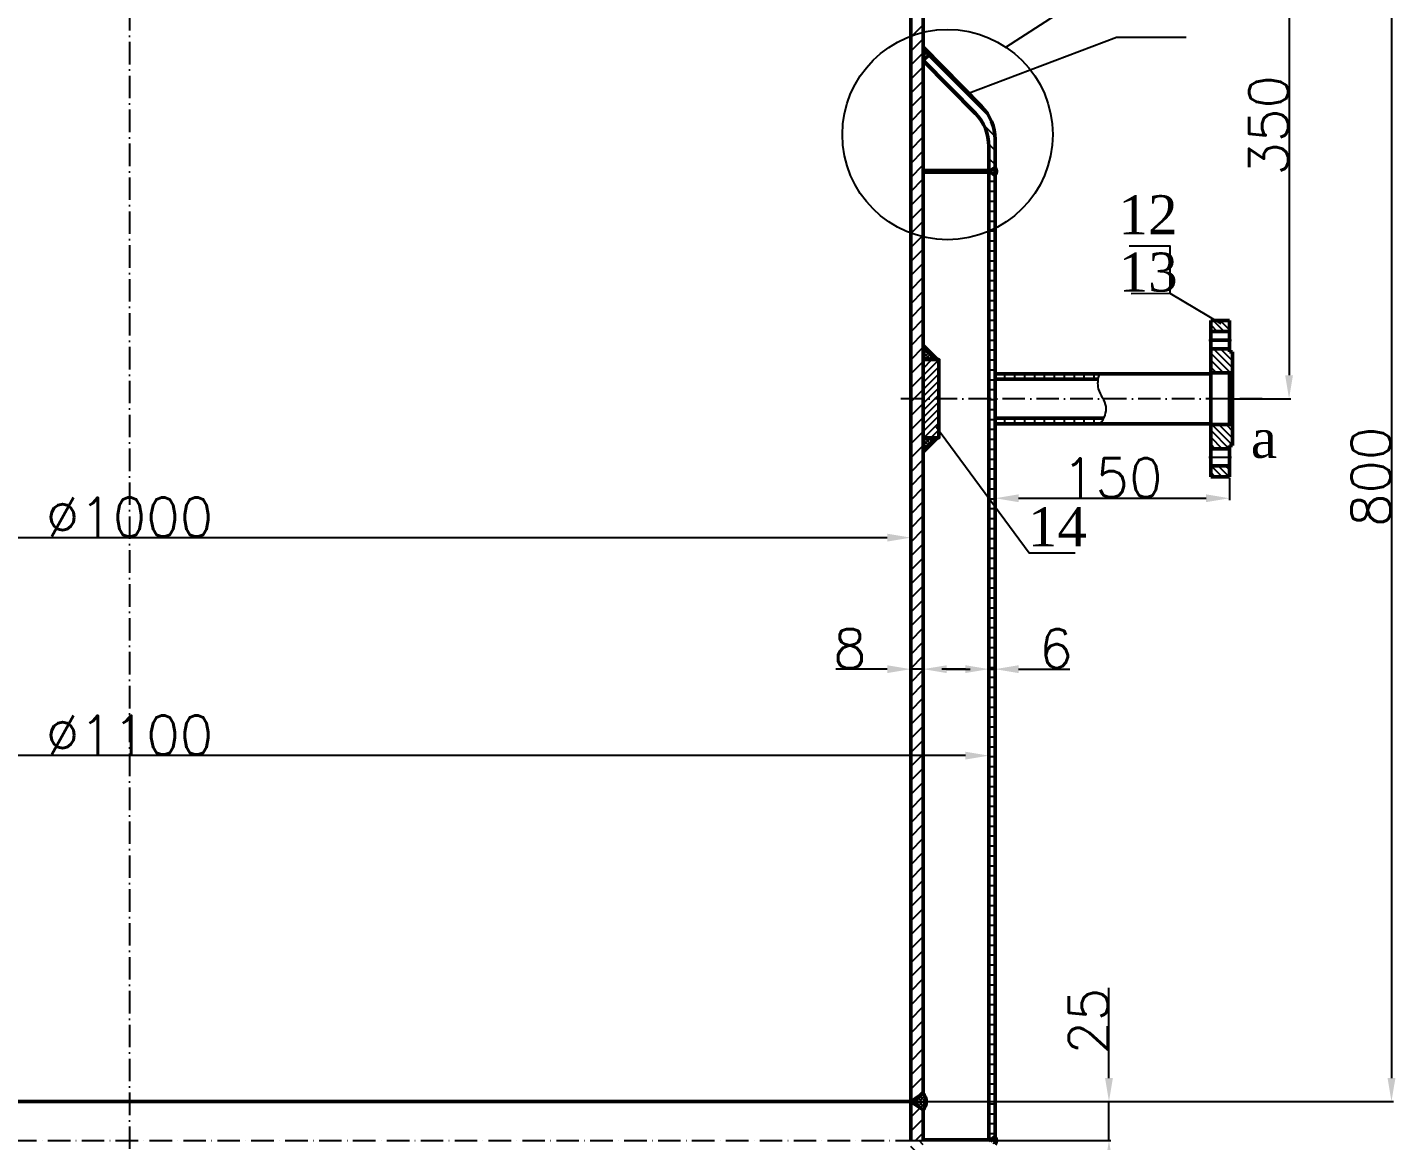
# Model space of a CAD drawing. Header units: millimetres. Extents: x 1843 to 5362, y -55 to 1852.
# Drawn here: x 2645 to 3522, y 421 to 1134 of the extents above; entities that cross this region are included whole.
import ezdxf

# ---------------------------------------------------------------- set-up
doc = ezdxf.new("R2010")
doc.units = ezdxf.units.MM
doc.header["$LTSCALE"] = 1.2
doc.linetypes.add('ACAD_ISO10W100', pattern=[18, 12, -3, 0, -3])
for name, color, linetype in [('中心线', 211, 'ACAD_ISO10W100'), ('剖面线', 2, 'Continuous'), ('填充线', 70, 'Continuous'), ('标注线', 131, 'Continuous')]:
    doc.layers.add(name, color=color, linetype=linetype)
doc.layers.add('实体线', color=2, linetype='Continuous', lineweight=50)
doc.styles.get("Standard").update_dxf_attribs({"font": 'txt', "bigfont": 'gbcbig.shx'})
doc.dimstyles.new('ISO-25', dxfattribs={"dimtxt": 25, "dimasz": 15, "dimexe": 1.25, "dimexo": 0.625, "dimtad": 1, "dimdsep": 46, "dimtxsty": 'Standard', "dimcen": 2.5, "dimadec": 0, "dimazin": 0, "dimtfac": 1, "dimtmove": 0, "dimatfit": 3, "dimfxl": 1, "dimarcsym": 0})

# ---------------------------------------------------------------- blocks, each defined once
blk = doc.blocks.new('*D26')
at = {"layer": 'Defpoints', "color": 0}
for p in [(3264.76, 879.9), (3414.76, 845.9), (3414.76, 832.16)]:
    blk.add_point(p, dxfattribs=at)
at = {"layer": '标注线', "color": 0, "lineweight": -2}
for p, q in [((3264.76, 879.28), (3264.76, 830.91)), ((3414.76, 845.28), (3414.76, 830.91)), ((3279.76, 832.16), (3399.76, 832.16))]:
    blk.add_line(p, q, dxfattribs=at)
at = {"layer": '标注线', "color": 0}
for points in [[(3279.76, 834.66), (3279.76, 829.66), (3264.76, 832.16)], [(3399.76, 834.66), (3399.76, 829.66), (3414.76, 832.16)]]:
    blk.add_solid(points, dxfattribs=at)
at = {"layer": '标注线', "color": 0, "insert": (3339.76, 845.28), "char_height": 25, "attachment_point": 5}
blk.add_mtext('150', dxfattribs=at)
blk = doc.blocks.new('*D31')
at = {"layer": 'Defpoints', "color": 0}
for p in [(3210.76, 445.9), (3337.65, 445.9), (3210.76, 420.9)]:
    blk.add_point(p, dxfattribs=at)
at = {"layer": '标注线', "color": 0, "lineweight": -2}
for p, q in [((3337.65, 460.9), (3337.65, 518.82)), ((3211.38, 445.9), (3338.9, 445.9)), ((3337.65, 420.9), (3337.65, 445.9)), ((3211.38, 420.9), (3338.9, 420.9)), ((3337.65, 405.9), (3337.65, 390.9))]:
    blk.add_line(p, q, dxfattribs=at)
at = {"layer": '标注线', "color": 0}
for points in [[(3335.15, 460.9), (3340.15, 460.9), (3337.65, 445.9)], [(3335.15, 405.9), (3340.15, 405.9), (3337.65, 420.9)]]:
    blk.add_solid(points, dxfattribs=at)
at = {"layer": '标注线', "color": 0, "insert": (3324.52, 497.36), "char_height": 25, "attachment_point": 5, "rotation": 90}
blk.add_mtext('25', dxfattribs=at)
blk = doc.blocks.new('*D32')
at = {"layer": 'Defpoints', "color": 0}
for p in [(3210.76, 722.74), (3210.76, 722.25), (3218.76, 722.25)]:
    blk.add_point(p, dxfattribs=at)
at = {"layer": '标注线', "color": 0, "lineweight": -2}
for p, q in [((3195.76, 722.74), (3162.84, 722.74)), ((3210.76, 722.87), (3210.76, 723.99)), ((3218.76, 722.74), (3210.76, 722.74)), ((3218.76, 722.87), (3218.76, 723.99)), ((3233.76, 722.74), (3248.76, 722.74))]:
    blk.add_line(p, q, dxfattribs=at)
at = {"layer": '标注线', "color": 0}
for points in [[(3195.76, 725.24), (3195.76, 720.24), (3210.76, 722.74)], [(3233.76, 725.24), (3233.76, 720.24), (3218.76, 722.74)]]:
    blk.add_solid(points, dxfattribs=at)
at = {"layer": '标注线', "color": 0, "insert": (3171.8, 735.86), "char_height": 25, "attachment_point": 5}
blk.add_mtext('8', dxfattribs=at)
blk = doc.blocks.new('*D34')
at = {"layer": 'Defpoints', "color": 0}
for p in [(3268.76, 1245.9), (3416.76, 895.9), (3452.91, 895.9)]:
    blk.add_point(p, dxfattribs=at)
at = {"layer": '标注线', "color": 0, "lineweight": -2}
for p, q in [((3269.38, 1245.9), (3454.16, 1245.9)), ((3452.91, 1230.9), (3452.91, 910.9)), ((3417.38, 895.9), (3454.16, 895.9))]:
    blk.add_line(p, q, dxfattribs=at)
at = {"layer": '标注线', "color": 0}
for points in [[(3450.41, 1230.9), (3455.41, 1230.9), (3452.91, 1245.9)], [(3450.41, 910.9), (3455.41, 910.9), (3452.91, 895.9)]]:
    blk.add_solid(points, dxfattribs=at)
at = {"layer": '标注线', "color": 0, "insert": (3439.78, 1070.9), "char_height": 25, "attachment_point": 5, "rotation": 90}
blk.add_mtext('350', dxfattribs=at)
blk = doc.blocks.new('*D35')
at = {"layer": 'Defpoints', "color": 0}
for p in [(3269.38, 1245.9), (3210.76, 445.9), (3518.48, 445.9)]:
    blk.add_point(p, dxfattribs=at)
at = {"layer": '标注线', "color": 0, "lineweight": -2}
for p, q in [((3270.01, 1245.9), (3519.73, 1245.9)), ((3518.48, 1230.9), (3518.48, 460.9)), ((3211.38, 445.9), (3519.73, 445.9))]:
    blk.add_line(p, q, dxfattribs=at)
at = {"layer": '标注线', "color": 0}
for points in [[(3515.98, 1230.9), (3520.98, 1230.9), (3518.48, 1245.9)], [(3515.98, 460.9), (3520.98, 460.9), (3518.48, 445.9)]]:
    blk.add_solid(points, dxfattribs=at)
at = {"layer": '标注线', "color": 0, "insert": (3505.36, 845.9), "char_height": 25, "attachment_point": 5, "rotation": 90}
blk.add_mtext('800', dxfattribs=at)
blk = doc.blocks.new('*D37')
at = {"layer": 'Defpoints', "color": 0}
for p in [(3210.76, 806.94), (2210.76, 800.86), (3210.76, 800.86)]:
    blk.add_point(p, dxfattribs=at)
at = {"layer": '标注线', "color": 0, "lineweight": -2}
for p, q in [((2210.76, 801.48), (2210.76, 808.19)), ((2225.76, 806.94), (3195.76, 806.94)), ((3210.76, 801.48), (3210.76, 808.19))]:
    blk.add_line(p, q, dxfattribs=at)
at = {"layer": '标注线', "color": 0}
for points in [[(2225.76, 809.44), (2225.76, 804.44), (2210.76, 806.94)], [(3195.76, 809.44), (3195.76, 804.44), (3210.76, 806.94)]]:
    blk.add_solid(points, dxfattribs=at)
at = {"layer": '标注线', "color": 0, "insert": (2710.76, 820.07), "char_height": 25, "attachment_point": 5}
blk.add_mtext('%%C1000', dxfattribs=at)
blk = doc.blocks.new('*D38')
at = {"layer": 'Defpoints', "color": 0}
for p in [(2160.76, 731.14), (3260.76, 731.14), (2160.76, 667.38)]:
    blk.add_point(p, dxfattribs=at)
at = {"layer": '标注线', "color": 0, "lineweight": -2}
for p, q in [((2160.76, 730.52), (2160.76, 666.13)), ((3260.76, 730.52), (3260.76, 666.13)), ((3245.76, 667.38), (2175.76, 667.38))]:
    blk.add_line(p, q, dxfattribs=at)
at = {"layer": '标注线', "color": 0}
for points in [[(2175.76, 669.88), (2175.76, 664.88), (2160.76, 667.38)], [(3245.76, 669.88), (3245.76, 664.88), (3260.76, 667.38)]]:
    blk.add_solid(points, dxfattribs=at)
at = {"layer": '标注线', "color": 0, "insert": (2710.76, 680.51), "char_height": 25, "attachment_point": 5}
blk.add_mtext('%%C1100', dxfattribs=at)

msp = doc.modelspace()

# ---------------------------------------------------------------- hatches: boundary and pattern name
at = {"layer": '填充线'}
h = msp.add_hatch(dxfattribs=at)
h.set_pattern_fill('ANSI37', color=256, scale=0.5, style=0)
h.paths.add_polyline_path([(3218.757, 1120.9), (3218.757, 1112.355), (3223.029, 1116.568)])
h.paths.add_polyline_path([(3261.757, 1041.9), (3260.757, 1041.9), (3260.757, 1040.9), (3261.757, 1040.9), (3264.74, 1038.785, 0.3744032), (3264.757, 1043.996)])
h = msp.add_hatch(dxfattribs=at)
h.set_pattern_fill('ANSI31', color=256, scale=2, angle=90, style=0)
h.paths.add_polyline_path([(3223.029, 1116.568), (3218.757, 1112.355), (3252.117, 1078.526, -0.1971007), (3260.757, 1057.461), (3260.757, 1054.613), (3260.757, 1041.9), (3261.757, 1041.9), (3264.757, 1043.996), (3264.757, 1061.95, 0.1971007), (3256.117, 1083.015)])
h = msp.add_hatch(dxfattribs=at)
h.set_pattern_fill('ANSI31', color=256, scale=2, angle=135, style=0)
h.paths.add_polyline_path([(2160.757, 1040.9), (2159.757, 1040.9), (2156.757, 1038.773), (2156.757, 423.481), (2159.757, 421.4), (2160.757, 421.4)])
h.paths.add_polyline_path([(3264.757, 895.9), (3260.757, 895.9), (3260.757, 421.4), (3261.757, 421.4), (3264.757, 423.481)])
h.paths.add_polyline_path([(3264.757, 1038.773), (3261.757, 1040.9), (3260.757, 1040.9), (3260.757, 895.9), (3264.757, 895.9)])
h = msp.add_hatch(dxfattribs=at)
h.set_pattern_fill('ANSI31', color=256, angle=90, style=0)
h.set_pattern_definition([(135, (-50, -1e-13), (-2.245064, -2.245064), [])])
h.paths.add_polyline_path([(3414.757, 938.9), (3414.757, 945.9), (3402.757, 945.9), (3402.757, 938.9)])
h.paths.add_polyline_path([(3416.757, 925.9), (3414.757, 925.9), (3414.757, 927.9), (3402.757, 927.9), (3402.757, 912.4), (3416.757, 912.4)])
h.paths.add_polyline_path([(3402.757, 879.4), (3402.757, 863.9), (3414.757, 863.9), (3414.757, 865.9), (3416.757, 865.9), (3416.757, 879.4)])
h.paths.add_polyline_path([(3402.757, 852.9), (3402.757, 845.9), (3414.757, 845.9), (3414.757, 852.9)])
h = msp.add_hatch(dxfattribs=at)
h.set_pattern_fill('ANSI37', color=256, scale=0.5, style=0)
h.paths.add_polyline_path([(3218.757, 929.9), (3218.757, 920.9), (3227.757, 920.9)])
h.paths.add_polyline_path([(3227.757, 870.9), (3218.757, 870.9), (3218.757, 861.9)])
h = msp.add_hatch(dxfattribs=at)
h.set_pattern_fill('ANSI31', color=256, style=0)
h.paths.add_polyline_path([(3228.757, 920.9), (3218.757, 920.9), (3218.757, 895.9), (3228.757, 895.9)])
h.paths.add_polyline_path([(3228.757, 895.9), (3218.757, 895.9), (3218.757, 870.9), (3228.757, 870.9)])
h = msp.add_hatch(dxfattribs=at)
h.set_pattern_fill('ANSI31', color=256, scale=2, angle=45, style=0)
h.set_pattern_definition([(90, (-50, -1e-13), (-6.35, 1e-15), [])])
h.paths.add_polyline_path([(3264.757, 883.4), (3264.757, 879.9), (3332.294, 879.9), (3332.303, 879.914), (3332.312, 879.927), (3332.321, 879.941), (3332.33, 879.954), (3332.338, 879.967), (3332.347, 879.981), (3332.356, 879.994), (3332.365, 880.008), (3332.374, 880.021), (3332.383, 880.035), (3332.391, 880.048), (3332.4, 880.061), (3332.409, 880.075), (3332.418, 880.088), (3332.427, 880.102), (3332.435, 880.115), (3332.444, 880.129), (3332.453, 880.142), (3332.462, 880.156), (3332.471, 880.169), (3332.479, 880.183), (3332.488, 880.196), (3332.497, 880.209), (3332.506, 880.223), (3332.514, 880.236), (3332.523, 880.25), (3332.532, 880.263), (3332.54, 880.277), (3332.549, 880.29), (3332.558, 880.304), (3332.566, 880.317), (3332.575, 880.331), (3332.584, 880.344), (3332.592, 880.358), (3332.601, 880.371), (3332.61, 880.385), (3332.618, 880.398), (3332.627, 880.412), (3332.636, 880.425), (3332.644, 880.439), (3332.653, 880.452), (3332.662, 880.466), (3332.67, 880.479), (3332.679, 880.493), (3332.687, 880.506), (3332.696, 880.52), (3332.705, 880.533), (3332.713, 880.547), (3332.722, 880.56), (3332.73, 880.574), (3332.739, 880.587), (3332.747, 880.601), (3332.756, 880.615), (3332.764, 880.628), (3332.773, 880.642), (3332.781, 880.655), (3332.79, 880.669), (3332.798, 880.682), (3332.807, 880.696), (3332.815, 880.709), (3332.824, 880.723), (3332.832, 880.736), (3332.841, 880.75), (3332.849, 880.764), (3332.858, 880.777), (3332.866, 880.791), (3332.875, 880.804), (3332.883, 880.818), (3332.891, 880.831), (3332.9, 880.845), (3332.908, 880.859), (3332.917, 880.872), (3332.925, 880.886), (3332.933, 880.899), (3332.942, 880.913), (3332.95, 880.926), (3332.958, 880.94), (3332.967, 880.954), (3332.975, 880.967), (3332.983, 880.981), (3332.992, 880.994), (3333, 881.008), (3333.008, 881.022), (3333.017, 881.035), (3333.025, 881.049), (3333.033, 881.062), (3333.042, 881.076), (3333.05, 881.09), (3333.058, 881.103), (3333.066, 881.117), (3333.075, 881.13), (3333.083, 881.144), (3333.091, 881.158), (3333.099, 881.171), (3333.107, 881.185), (3333.116, 881.199), (3333.124, 881.212), (3333.132, 881.226), (3333.14, 881.239), (3333.148, 881.253), (3333.157, 881.267), (3333.165, 881.28), (3333.173, 881.294), (3333.181, 881.308), (3333.189, 881.321), (3333.197, 881.335), (3333.205, 881.348), (3333.213, 881.362), (3333.222, 881.376), (3333.23, 881.389), (3333.238, 881.403), (3333.246, 881.417), (3333.254, 881.43), (3333.262, 881.444), (3333.27, 881.458), (3333.278, 881.471), (3333.286, 881.485), (3333.294, 881.499), (3333.302, 881.512), (3333.31, 881.526), (3333.318, 881.54), (3333.326, 881.553), (3333.334, 881.567), (3333.342, 881.581), (3333.35, 881.594), (3333.358, 881.608), (3333.366, 881.622), (3333.374, 881.635), (3333.382, 881.649), (3333.39, 881.663), (3333.398, 881.677), (3333.405, 881.69), (3333.413, 881.704), (3333.421, 881.718), (3333.429, 881.731), (3333.437, 881.745), (3333.445, 881.759), (3333.453, 881.772), (3333.461, 881.786), (3333.468, 881.8), (3333.476, 881.814), (3333.484, 881.827), (3333.492, 881.841), (3333.5, 881.855), (3333.507, 881.868), (3333.515, 881.882), (3333.523, 881.896), (3333.531, 881.91), (3333.538, 881.923), (3333.546, 881.937), (3333.554, 881.951), (3333.562, 881.964), (3333.569, 881.978), (3333.577, 881.992), (3333.585, 882.006), (3333.592, 882.019), (3333.6, 882.033), (3333.608, 882.047), (3333.615, 882.061), (3333.623, 882.074), (3333.631, 882.088), (3333.638, 882.102), (3333.646, 882.116), (3333.654, 882.129), (3333.661, 882.143), (3333.669, 882.157), (3333.676, 882.171), (3333.684, 882.184), (3333.691, 882.198), (3333.699, 882.212), (3333.707, 882.226), (3333.714, 882.239), (3333.722, 882.253), (3333.729, 882.267), (3333.737, 882.281), (3333.744, 882.294), (3333.752, 882.308), (3333.759, 882.322), (3333.767, 882.336), (3333.774, 882.349), (3333.782, 882.363), (3333.789, 882.377), (3333.796, 882.391), (3333.804, 882.405), (3333.811, 882.418), (3333.819, 882.432), (3333.826, 882.446), (3333.833, 882.46), (3333.841, 882.473), (3333.848, 882.487), (3333.855, 882.501), (3333.863, 882.515), (3333.87, 882.529), (3333.877, 882.542), (3333.885, 882.556), (3333.892, 882.57), (3333.899, 882.584), (3333.907, 882.598), (3333.914, 882.611), (3333.921, 882.625), (3333.928, 882.639), (3333.936, 882.653), (3333.943, 882.667), (3333.95, 882.68), (3333.957, 882.694), (3333.964, 882.708), (3333.972, 882.722), (3333.979, 882.736), (3333.986, 882.75), (3333.993, 882.763), (3334, 882.777), (3334.007, 882.791), (3334.015, 882.805), (3334.022, 882.819), (3334.029, 882.832), (3334.036, 882.846), (3334.043, 882.86), (3334.05, 882.874), (3334.057, 882.888), (3334.064, 882.902), (3334.071, 882.915), (3334.078, 882.929), (3334.085, 882.943), (3334.092, 882.957), (3334.099, 882.971), (3334.106, 882.985), (3334.113, 882.998), (3334.12, 883.012), (3334.127, 883.026), (3334.134, 883.04), (3334.141, 883.054), (3334.148, 883.068), (3334.155, 883.081), (3334.162, 883.095), (3334.169, 883.109), (3334.176, 883.123), (3334.182, 883.137), (3334.189, 883.151), (3334.196, 883.165), (3334.203, 883.178), (3334.21, 883.192), (3334.217, 883.206), (3334.223, 883.22), (3334.23, 883.234), (3334.237, 883.248), (3334.244, 883.262), (3334.251, 883.276), (3334.257, 883.289), (3334.264, 883.303), (3334.271, 883.317), (3334.277, 883.331), (3334.284, 883.345), (3334.291, 883.359), (3334.298, 883.373), (3334.304, 883.386), (3334.311, 883.4)])
h.paths.add_polyline_path([(3264.757, 911.9), (3264.757, 908.4), (3330.832, 908.4), (3330.834, 908.414), (3330.836, 908.428), (3330.838, 908.441), (3330.841, 908.455), (3330.843, 908.469), (3330.845, 908.482), (3330.847, 908.496), (3330.85, 908.509), (3330.852, 908.523), (3330.854, 908.537), (3330.857, 908.55), (3330.859, 908.564), (3330.861, 908.578), (3330.864, 908.591), (3330.866, 908.605), (3330.868, 908.619), (3330.871, 908.632), (3330.873, 908.646), (3330.876, 908.66), (3330.878, 908.673), (3330.88, 908.687), (3330.883, 908.701), (3330.885, 908.714), (3330.888, 908.728), (3330.89, 908.741), (3330.893, 908.755), (3330.895, 908.769), (3330.898, 908.782), (3330.9, 908.796), (3330.903, 908.81), (3330.905, 908.823), (3330.908, 908.837), (3330.91, 908.851), (3330.913, 908.864), (3330.915, 908.878), (3330.918, 908.892), (3330.921, 908.905), (3330.923, 908.919), (3330.926, 908.933), (3330.928, 908.946), (3330.931, 908.96), (3330.934, 908.974), (3330.936, 908.987), (3330.939, 909.001), (3330.941, 909.015), (3330.944, 909.028), (3330.947, 909.042), (3330.949, 909.056), (3330.952, 909.069), (3330.955, 909.083), (3330.958, 909.097), (3330.96, 909.11), (3330.963, 909.124), (3330.966, 909.138), (3330.968, 909.151), (3330.971, 909.165), (3330.974, 909.179), (3330.977, 909.192), (3330.98, 909.206), (3330.982, 909.219), (3330.985, 909.233), (3330.988, 909.247), (3330.991, 909.26), (3330.994, 909.274), (3330.996, 909.288), (3330.999, 909.301), (3331.002, 909.315), (3331.005, 909.329), (3331.008, 909.342), (3331.011, 909.356), (3331.014, 909.37), (3331.016, 909.383), (3331.019, 909.397), (3331.022, 909.411), (3331.025, 909.424), (3331.028, 909.438), (3331.031, 909.452), (3331.034, 909.465), (3331.037, 909.479), (3331.04, 909.493), (3331.043, 909.507), (3331.046, 909.52), (3331.049, 909.534), (3331.052, 909.548), (3331.055, 909.561), (3331.058, 909.575), (3331.061, 909.589), (3331.064, 909.602), (3331.067, 909.616), (3331.07, 909.63), (3331.073, 909.643), (3331.076, 909.657), (3331.079, 909.671), (3331.082, 909.684), (3331.085, 909.698), (3331.089, 909.712), (3331.092, 909.725), (3331.095, 909.739), (3331.098, 909.753), (3331.101, 909.766), (3331.104, 909.78), (3331.107, 909.794), (3331.11, 909.807), (3331.114, 909.821), (3331.117, 909.835), (3331.12, 909.848), (3331.123, 909.862), (3331.126, 909.876), (3331.13, 909.889), (3331.133, 909.903), (3331.136, 909.917), (3331.139, 909.93), (3331.143, 909.944), (3331.146, 909.958), (3331.149, 909.971), (3331.152, 909.985), (3331.156, 909.999), (3331.159, 910.012), (3331.162, 910.026), (3331.166, 910.04), (3331.169, 910.053), (3331.172, 910.067), (3331.175, 910.081), (3331.179, 910.095), (3331.182, 910.108), (3331.186, 910.122), (3331.189, 910.136), (3331.192, 910.149), (3331.196, 910.163), (3331.199, 910.177), (3331.202, 910.19), (3331.206, 910.204), (3331.209, 910.218), (3331.213, 910.231), (3331.216, 910.245), (3331.219, 910.259), (3331.223, 910.272), (3331.226, 910.286), (3331.23, 910.3), (3331.233, 910.313), (3331.237, 910.327), (3331.24, 910.341), (3331.244, 910.354), (3331.247, 910.368), (3331.251, 910.382), (3331.254, 910.395), (3331.258, 910.409), (3331.261, 910.423), (3331.265, 910.437), (3331.268, 910.45), (3331.272, 910.464), (3331.276, 910.478), (3331.279, 910.491), (3331.283, 910.505), (3331.286, 910.519), (3331.29, 910.532), (3331.293, 910.546), (3331.297, 910.56), (3331.301, 910.573), (3331.304, 910.587), (3331.308, 910.601), (3331.312, 910.614), (3331.315, 910.628), (3331.319, 910.642), (3331.323, 910.655), (3331.326, 910.669), (3331.33, 910.683), (3331.334, 910.697), (3331.337, 910.71), (3331.341, 910.724), (3331.345, 910.738), (3331.348, 910.751), (3331.352, 910.765), (3331.356, 910.779), (3331.36, 910.792), (3331.363, 910.806), (3331.367, 910.82), (3331.371, 910.833), (3331.375, 910.847), (3331.378, 910.861), (3331.382, 910.874), (3331.386, 910.888), (3331.39, 910.902), (3331.394, 910.915), (3331.397, 910.929), (3331.401, 910.943), (3331.405, 910.956), (3331.409, 910.97), (3331.413, 910.984), (3331.417, 910.998), (3331.421, 911.011), (3331.424, 911.025), (3331.428, 911.039), (3331.432, 911.052), (3331.436, 911.066), (3331.44, 911.08), (3331.444, 911.093), (3331.448, 911.107), (3331.452, 911.121), (3331.456, 911.134), (3331.46, 911.148), (3331.463, 911.162), (3331.467, 911.175), (3331.471, 911.189), (3331.475, 911.203), (3331.479, 911.216), (3331.483, 911.23), (3331.487, 911.244), (3331.491, 911.257), (3331.495, 911.271), (3331.499, 911.285), (3331.503, 911.299), (3331.507, 911.312), (3331.511, 911.326), (3331.515, 911.34), (3331.519, 911.353), (3331.523, 911.367), (3331.528, 911.381), (3331.532, 911.394), (3331.536, 911.408), (3331.54, 911.422), (3331.544, 911.435), (3331.548, 911.449), (3331.552, 911.463), (3331.556, 911.476), (3331.56, 911.49), (3331.564, 911.504), (3331.568, 911.517), (3331.573, 911.531), (3331.577, 911.545), (3331.581, 911.558), (3331.585, 911.572), (3331.589, 911.586), (3331.593, 911.599), (3331.598, 911.613), (3331.602, 911.627), (3331.606, 911.641), (3331.61, 911.654), (3331.614, 911.668), (3331.619, 911.682), (3331.623, 911.695), (3331.627, 911.709), (3331.631, 911.723), (3331.635, 911.736), (3331.64, 911.75), (3331.644, 911.764), (3331.648, 911.777), (3331.652, 911.791), (3331.657, 911.805), (3331.661, 911.818), (3331.665, 911.832), (3331.67, 911.846), (3331.674, 911.859), (3331.678, 911.873), (3331.682, 911.887), (3331.687, 911.9)])
h = msp.add_hatch(dxfattribs=at)
h.set_pattern_fill('ANSI37', color=256, scale=0.5, style=0)
h.paths.add_polyline_path([(3218.757, 451.332), (3211.757, 446.4), (3211.757, 445.4), (3218.757, 440.573), (3218.757, 440.344, 0.3455787)])
h.paths.add_polyline_path([(3211.757, 446.4), (3210.757, 446.4), (3210.757, 445.4), (3211.757, 445.4)])
h = msp.add_hatch(dxfattribs=at)
h.set_pattern_fill('ANSI31', color=256, scale=2, angle=90, style=0)
edge = h.paths.add_edge_path()
edge.add_ellipse((2710.757, 420.9), major_axis=(-500, 0), ratio=0.5, start_angle=360, end_angle=447.420819, ccw=False)
edge.add_line((2210.757, 420.9), (2202.757, 420.9))
edge.add_spline(control_points=[(2202.757, 420.9), (2202.757, 413.134), (2203.438, 405.367), (2206.151, 389.924), (2208.181, 382.249), (2213.556, 367.066), (2216.9, 359.559), (2228.729, 337.571), (2239.05, 323.429), (2264.21, 296.413), (2279.049, 283.535), (2312.78, 259.34), (2331.673, 248.023), (2372.959, 227.228), (2395.353, 217.751), (2442.995, 200.886), (2468.243, 193.499), (2520.858, 181.015), (2548.225, 175.919), (2604.28, 168.159), (2632.967, 165.496), (2670.664, 163.66), (2679.455, 163.348), (2688.257, 163.152)], knot_values=[6.2831853, 6.2831853, 6.2831853, 6.2831853, 6.3707796, 6.3707796, 6.458374, 6.458374, 6.5459683, 6.5459683, 6.7189561, 6.7189561, 6.8919439, 6.8919439, 7.0649317, 7.0649317, 7.2379195, 7.2379195, 7.4109073, 7.4109073, 7.5838951, 7.5838951, 7.7568829, 7.7568829, 7.8093242, 7.8093242, 7.8093242, 7.8093242], degree=3, periodic=0)
edge.add_line((2688.257, 163.152), (2688.257, 171.154))
edge = h.paths.add_edge_path()
edge.add_spline(control_points=[(2733.257, 163.152), (2738.499, 163.269), (2743.737, 163.427), (2777.949, 164.727), (2806.74, 167.085), (2863.106, 174.248), (2890.679, 179.052), (2943.801, 190.973), (2969.349, 198.089), (3017.679, 214.439), (3040.459, 223.673), (3082.593, 244.013), (3101.947, 255.119), (3136.662, 278.927), (3152.025, 291.629), (3178.285, 318.333), (3189.183, 332.336), (3203.489, 356.842), (3208.169, 367.094), (3215.067, 387.899), (3217.283, 398.451), (3218.581, 412.996), (3218.757, 416.948), (3218.757, 420.9)], knot_values=[7.8986391, 7.8986391, 7.8986391, 7.8986391, 7.9298707, 7.9298707, 8.1028585, 8.1028585, 8.2758463, 8.2758463, 8.4488341, 8.4488341, 8.6218219, 8.6218219, 8.7948097, 8.7948097, 8.9677975, 8.9677975, 9.1407853, 9.1407853, 9.2604941, 9.2604941, 9.3802028, 9.3802028, 9.424778, 9.424778, 9.424778, 9.424778], degree=3, periodic=0)
edge.add_line((3218.757, 420.9), (3210.757, 420.9))
edge.add_ellipse((2710.757, 420.9), major_axis=(-500, 0), ratio=0.5, start_angle=452.579181, end_angle=540, ccw=False)
edge.add_line((2733.257, 171.154), (2733.257, 163.152))
h = msp.add_hatch(dxfattribs=at)
h.set_pattern_fill('ANSI37', color=256, scale=0.5, style=0)
edge = h.paths.add_edge_path()
edge.add_line((3264.757, 423.481), (3261.757, 421.4))
edge.add_line((3261.757, 421.4), (3260.757, 421.4))
edge.add_line((3260.757, 421.4), (3260.757, 420.9))
edge.add_spline(control_points=[(3260.757, 420.9), (3260.757, 420.734), (3260.757, 420.567), (3260.756, 420.4)], knot_values=[9.4233494, 9.4233494, 9.4233494, 9.4233494, 9.424778, 9.424778, 9.424778, 9.424778], degree=3, periodic=0)
edge.add_line((3260.756, 420.4), (3261.757, 420.4))
edge.add_line((3261.757, 420.4), (3264.763, 418.327))
edge.add_arc((3261.757, 420.9), 3.957, 319.430188, 400.701514)

# ---------------------------------------------------------------- linework, layer by layer
at = {"layer": '中心线'}
for p, q in [((2710.757, 1601.737), (2710.757, -23.643)), ((3401.664, 933.4), (3416.695, 933.4)), ((3435.757, 895.9), (3203.179, 895.9)), ((3401.664, 858.4), (3416.695, 858.4)), ((2202.757, 420.9), (3218.757, 420.9))]:
    msp.add_line(p, q, dxfattribs=at)
at = {"layer": '剖面线'}
msp.add_circle((3234.314, 1064.999), 67.317, dxfattribs=at)
msp.add_open_spline([(3332.294, 879.9), (3334.631, 883.427), (3338.108, 891.186), (3329.61, 901.253), (3330.653, 908.628), (3331.687, 911.9)], degree=3, knots=[7.7752866, 7.7752866, 7.7752866, 7.7752866, 19.4729259, 31.7785453, 41.6990324, 41.6990324, 41.6990324, 41.6990324], dxfattribs=at)
at = {"layer": '填充线'}
for p, q in [((3210.757, 1127.337), (3218.757, 1135.337)), ((3210.757, 1118.357), (3218.757, 1126.357)), ((3210.757, 1109.377), (3218.757, 1117.377)), ((3210.757, 1100.397), (3218.757, 1108.397)), ((3210.757, 1091.416), (3218.757, 1099.416)), ((3210.757, 1082.436), (3218.757, 1090.436)), ((3210.757, 1073.456), (3218.757, 1081.456)), ((3210.757, 1064.476), (3218.757, 1072.476)), ((3210.757, 1055.495), (3218.757, 1063.495)), ((3210.757, 1046.515), (3218.757, 1054.515)), ((3210.757, 1037.535), (3218.757, 1045.535)), ((3210.757, 1028.555), (3218.757, 1036.555)), ((3210.757, 1019.574), (3218.757, 1027.574)), ((3210.757, 1010.594), (3218.757, 1018.594)), ((3210.757, 1001.614), (3218.757, 1009.614)), ((3210.757, 992.634), (3218.757, 1000.634)), ((3210.757, 983.653), (3218.757, 991.653)), ((3210.757, 974.673), (3218.757, 982.673)), ((3210.757, 965.693), (3218.757, 973.693)), ((3210.757, 956.713), (3218.757, 964.713)), ((3210.757, 947.732), (3218.757, 955.732)), ((3210.757, 938.752), (3218.757, 946.752)), ((3210.757, 929.772), (3218.757, 937.772)), ((3210.757, 920.792), (3218.757, 928.792)), ((3210.757, 911.811), (3218.757, 919.811)), ((3210.757, 902.831), (3218.757, 910.831)), ((3210.757, 893.851), (3212.806, 895.9)), ((3212.806, 895.9), (3218.757, 901.851)), ((3210.757, 884.87), (3218.757, 892.87)), ((3210.757, 875.89), (3218.757, 883.89)), ((3210.757, 866.91), (3218.757, 874.91)), ((3210.757, 857.93), (3218.757, 865.93)), ((3210.757, 848.949), (3218.757, 856.949)), ((3210.757, 839.969), (3218.757, 847.969)), ((3210.757, 830.989), (3218.757, 838.989)), ((3210.757, 822.009), (3218.757, 830.009)), ((3210.757, 813.028), (3218.757, 821.028)), ((3210.757, 804.048), (3218.757, 812.048)), ((3210.757, 795.068), (3218.757, 803.068)), ((3210.757, 786.088), (3218.757, 794.088)), ((3210.757, 777.107), (3218.757, 785.107)), ((3210.757, 768.127), (3218.757, 776.127)), ((3210.757, 759.147), (3218.757, 767.147)), ((3210.757, 750.167), (3218.757, 758.167)), ((3210.757, 741.186), (3218.757, 749.186)), ((3210.757, 732.206), (3218.757, 740.206)), ((3210.757, 723.226), (3218.757, 731.226)), ((3210.757, 714.246), (3218.757, 722.246)), ((3210.757, 705.265), (3218.757, 713.265)), ((3210.757, 696.285), (3218.757, 704.285)), ((3210.757, 687.305), (3218.757, 695.305)), ((3210.757, 678.325), (3218.757, 686.325)), ((3210.757, 669.344), (3218.757, 677.344)), ((3210.757, 660.364), (3218.757, 668.364)), ((3210.757, 651.384), (3218.757, 659.384)), ((3210.757, 642.404), (3218.757, 650.404)), ((3210.757, 633.423), (3218.757, 641.423)), ((3210.757, 624.443), (3218.757, 632.443)), ((3210.757, 615.463), (3218.757, 623.463)), ((3210.757, 606.483), (3218.757, 614.483)), ((3210.757, 597.502), (3218.757, 605.502)), ((3210.757, 588.522), (3218.757, 596.522)), ((3210.757, 579.542), (3218.757, 587.542)), ((3210.757, 570.562), (3218.757, 578.562)), ((3210.757, 561.581), (3218.757, 569.581)), ((3210.757, 552.601), (3218.757, 560.601)), ((3210.757, 543.621), (3218.757, 551.621)), ((3210.757, 534.641), (3218.757, 542.641)), ((3210.757, 525.66), (3218.757, 533.66)), ((3210.757, 516.68), (3218.757, 524.68)), ((3210.757, 507.7), (3218.757, 515.7)), ((3210.757, 498.719), (3218.757, 506.719)), ((3210.757, 489.739), (3218.757, 497.739)), ((3210.757, 480.759), (3218.757, 488.759)), ((3210.757, 471.779), (3218.757, 479.779)), ((3210.757, 462.798), (3218.757, 470.798)), ((3210.757, 453.818), (3218.757, 461.818)), ((3213.66, 447.742), (3218.757, 452.838)), ((3210.757, 444.838), (3211.319, 445.4)), ((3210.757, 435.858), (3216.813, 441.914)), ((3210.757, 426.877), (3218.757, 434.877)), ((3213.76, 420.9), (3218.757, 425.897))]:
    msp.add_line(p, q, dxfattribs=at)
at = {"layer": '实体线'}
for p, q in [((3210.757, 420.9), (3210.757, 1327.311)), ((3218.757, 451.332), (3218.757, 1192.49)), ((3218.757, 1120.9), (3256.117, 1083.015)), ((3218.757, 1112.355), (3223.029, 1116.568)), ((3218.757, 1112.355), (3252.117, 1078.526)), ((3264.757, 1043.996), (3264.757, 1061.95)), ((3260.757, 420.9), (3260.757, 1057.461)), ((3260.757, 1057.461), (3260.757, 1054.613)), ((3261.757, 1041.9), (3264.757, 1043.996)), ((3218.757, 1041.9), (3261.757, 1041.9)), ((3218.757, 1040.9), (3261.757, 1040.9)), ((3261.757, 1040.9), (3264.74, 1038.785)), ((3264.757, 423.481), (3264.757, 1038.805)), ((3414.757, 945.9), (3402.757, 945.9)), ((3402.757, 945.9), (3402.757, 845.9)), ((3402.757, 945.9), (3414.757, 945.9)), ((3402.757, 938.9), (3414.757, 938.9)), ((3414.757, 925.9), (3414.757, 945.9)), ((3218.757, 929.9), (3227.757, 920.9)), ((3402.757, 933.4), (3414.757, 933.4)), ((3402.757, 927.9), (3414.757, 927.9)), ((3414.757, 925.9), (3416.757, 925.9)), ((3416.757, 865.9), (3416.757, 925.9)), ((3264.757, 911.9), (3402.757, 911.9)), ((3402.757, 912.4), (3416.757, 912.4)), ((3414.757, 879.4), (3414.757, 912.4)), ((3264.757, 908.4), (3330.832, 908.4)), ((3264.757, 883.4), (3334.311, 883.4)), ((3264.757, 879.9), (3402.757, 879.9)), ((3402.757, 879.4), (3416.757, 879.4)), ((3218.757, 861.9), (3227.757, 870.9)), ((3402.757, 863.9), (3414.757, 863.9)), ((3414.757, 845.9), (3414.757, 865.9)), ((3414.757, 865.9), (3416.757, 865.9)), ((3402.757, 852.9), (3414.757, 852.9)), ((3402.757, 845.9), (3414.757, 845.9)), ((3211.757, 446.4), (3218.757, 451.332)), ((2210.757, 445.9), (3210.757, 445.9)), ((3211.757, 446.4), (3210.757, 446.4)), ((3211.757, 445.4), (3210.757, 445.4)), ((3211.757, 445.4), (3218.757, 440.573)), ((3218.757, 420.9), (3218.757, 440.573)), ((3218.757, 421.4), (3261.757, 421.4)), ((3261.757, 421.4), (3264.757, 423.481))]:
    msp.add_line(p, q, dxfattribs=at)
msp.add_lwpolyline([(3218.757, 870.9), (3228.757, 870.9), (3228.757, 920.9), (3218.757, 920.9)], close=True, dxfattribs=at)
for centre, radius, start, end in [((3230.757, 1057.461), 30, 0, 44.600458), ((3234.757, 1061.95), 30, 0, 44.600458), ((3261.757, 1041.4), 3.967, 319.133572, 40.866428), ((3211.757, 445.838), 8.899, 321.871877, 38.128123), ((3261.757, 420.9), 3.957, 319.430188, 40.701514)]:
    msp.add_arc(centre, radius, start, end, dxfattribs=at)
msp.add_ellipse((2710.757, 420.9), major_axis=(-500, 0), ratio=0.5, start_param=6.2831853, end_param=7.8089664, dxfattribs=at)
at = {"layer": '标注线'}
for p, q in [((3245.757, 722.736), (3230.757, 722.736)), ((3260.757, 722.736), (3264.757, 722.736)), ((3260.757, 722.111), (3260.757, 721.486)), ((3264.757, 722.111), (3264.757, 721.486)), ((3279.757, 722.736), (3312.673, 722.736))]:
    msp.add_line(p, q, dxfattribs=at)
for points in [[(3271.67, 1121.001), (3347.878, 1170.147), (3354.878, 1170.147), (3389.748, 1170.147)], [(3247.822, 1091.427), (3342.448, 1127.309), (3387.003, 1127.309)], [(3376.773, 963.158), (3376.773, 993.45), (3350.582, 993.45)], [(3409.415, 943.834), (3376.773, 963.158), (3351.776, 963.054)], [(3226.556, 878.441), (3286.545, 797.146), (3316.004, 797.146)]]:
    msp.add_lwpolyline(points, dxfattribs=at)
for points in [[(3245.757, 725.236), (3245.757, 720.236), (3260.757, 722.736)], [(3279.757, 725.236), (3279.757, 720.236), (3264.757, 722.736)]]:
    msp.add_solid(points, dxfattribs=at)

# ---------------------------------------------------------------- texts
at = {"layer": '标注线', "char_height": 25, "attachment_point": 1}
for s, insert, width in [('{\\fTimes New Roman|b0|i0|c186|p18;12}', (3343.766, 1026.173), 68.7424), ('{\\fTimes New Roman|b0|i0|c186|p18;13}', (3343.856, 989.475), 68.7424), ('{\\fTimes New Roman|b0|i0|c186|p18;a}', (3428.43, 883.018), 49.28067), ('{\\fTimes New Roman|b0|i0|c186|p18;14}', (3285.741, 826.42), 68.7424)]:
    msp.add_mtext(s, dxfattribs=dict(at, insert=insert, width=width))
at = {"layer": '标注线', "insert": (3303.715, 735.861), "char_height": 25, "attachment_point": 5}
msp.add_mtext('6', dxfattribs=at)

# ---------------------------------------------------------------- dimensions: what is measured, and where the dimension line sits
at = {"layer": '标注线'}
for base, p1, p2, picture, middle in [((3518.482, 445.9), (3269.382, 1245.9), (3210.757, 445.9), '*D35', (3505.357, 845.9)), ((3452.908, 895.9), (3268.757, 1245.9), (3416.757, 895.9), '*D34', (3439.783, 1070.9)), ((3337.649, 445.9), (3210.757, 420.9), (3210.757, 445.9), '*D31', (3324.524, 497.359))]:
    dim = msp.add_linear_dim(base=base, p1=p1, p2=p2, angle=90, dimstyle='ISO-25', dxfattribs=at)
    dim.commit()
    dim.dimension.update_dxf_attribs({"geometry": picture, "text_midpoint": middle})
for base, p1, p2, picture, middle in [((3414.757, 832.155), (3264.757, 879.9), (3414.757, 845.9), '*D26', (3339.757, 845.28)), ((3210.757, 722.736), (3218.757, 722.246), (3210.757, 722.246), '*D32', (3171.798, 735.861))]:
    dim = msp.add_linear_dim(base=base, p1=p1, p2=p2, dimstyle='ISO-25', dxfattribs=at)
    dim.commit()
    dim.dimension.update_dxf_attribs({"geometry": picture, "text_midpoint": middle})
for base, p1, p2, picture, middle in [((3210.757, 806.943), (2210.757, 800.857), (3210.757, 800.857), '*D37', (2710.757, 820.068)), ((2160.757, 667.383), (3260.757, 731.143), (2160.757, 731.143), '*D38', (2710.757, 680.508))]:
    dim = msp.add_linear_dim(base=base, p1=p1, p2=p2, text='%%C<>', dimstyle='ISO-25', dxfattribs=at)
    dim.commit()
    dim.dimension.update_dxf_attribs({"geometry": picture, "text_midpoint": middle})

doc.saveas('drawing.dxf')
